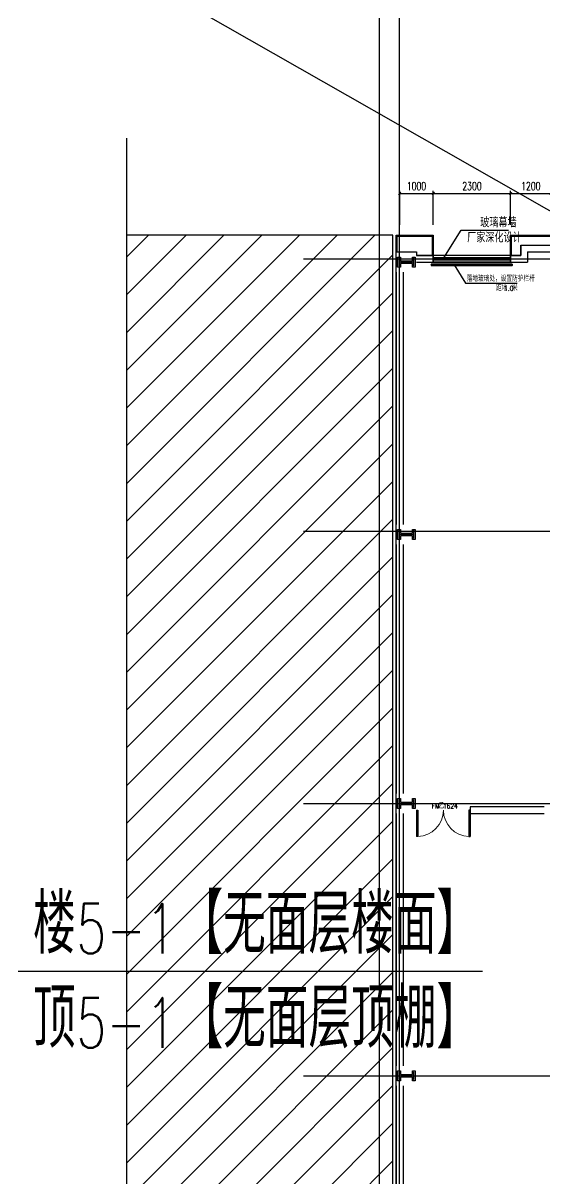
# Model space of a CAD drawing. Extents: x -954573 to 446329, y 489853 to 1226784.
# Drawn here: x -95052 to -79535, y 804455 to 838826 of the extents above; entities that cross this region are included whole.
import ezdxf

# ---------------------------------------------------------------- set-up
doc = ezdxf.new("R2010")
doc.units = 0
doc.header["$LTSCALE"] = 10
doc.header["$MEASUREMENT"] = 0
doc.linetypes.add('10平面$0$DOTE', pattern=[2.42, 2, -0.2, 0.02, -0.2])
doc.layers.get('Defpoints').update_dxf_attribs({"color": 210})
for name, color, linetype in [('10平面$0$A-AXIS-DOTE', 8, '10平面$0$DOTE'), ('10平面$0$A-AXIS-DP', 8, 'Continuous'), ('10平面$0$A-AXIS-SYMB', 8, 'Continuous'), ('10平面$0$A-CURTAIN', 8, 'Continuous'), ('10平面$0$A-HATCH-2', 8, 'Continuous'), ('10平面$0$A-HRAIL', 8, 'Continuous'), ('10平面$0$A-WINDOW', 8, 'Continuous'), ('10平面$0$A-防火门窗', 1, 'Continuous'), ('10平面$0$AS-COLN', 8, 'Continuous'), ('10平面$0$AS-WALL', 8, 'Continuous'), ('10平面$0$AS-结构边线层', 8, 'Continuous'), ('10平面$0$DIM_SYMB', 8, 'Continuous'), ('10平面$0$PUB_TEXT', 8, 'Continuous'), ('10平面$0$建-窗', 8, 'Continuous'), ('10平面$0$建-门窗编号', 8, 'Continuous'), ('A-LIN-V', 9, 'Continuous'), ('建-引出', 3, 'Continuous')]:
    doc.layers.add(name, color=color, linetype=linetype)
doc.layers.add('10平面$0$S-col', color=2, linetype='Continuous', lineweight=0)
doc.styles.add('10平面$0$_TCH_DIM', font='SIMPLEX', dxfattribs={"bigfont": 'GBCBIG'})
doc.styles.add('10平面$0$_TCH_DIM_T3', font='SIMPLEX', dxfattribs={"width": 0.705882, "bigfont": 'GBCBIG'})
doc.styles.add('10平面$0$A-WIN-LABEL', font='SIMPLEX', dxfattribs={"bigfont": 'GBCBIG'})
doc.styles.add('A-STANDARD', font='SIMPLEX', dxfattribs={"bigfont": 'GBCBIG'})
doc.dimstyles.new('10平面$0$_TCH_ARCH&&80', dxfattribs={"dimtxt": 238, "dimasz": 80, "dimexe": 80, "dimexo": 80, "dimgap": 101, "dimtad": 1, "dimdec": 0, "dimzin": 0, "dimdsep": 46, "dimtxsty": '10平面$0$_TCH_DIM_T3', "dimblk": '10平面$0$_ArchTick', "dimcen": 0.09, "dimclrt": 7, "dimazin": 2, "dimtfac": 1, "dimtdec": 0, "dimtix": 1, "dimtmove": 2, "dimatfit": 3, "dimfxl": 0, "dimtolj": 1, "dimtzin": 0, "dimarcsym": 0})

# ---------------------------------------------------------------- blocks, each defined once
blk = doc.blocks.new('10平面$0$dote')
at = {"layer": '10平面$0$A-AXIS-DOTE'}
for p, q in [((136282.2, -69000), (136282.2, 36606.4)), ((136882.2, -68810), (136882.2, 36400)), ((134026.4, 27000), (158590, 27000)), ((134026.4, 18900), (158590, 18900)), ((134026.4, 10800), (158590, 10800)), ((134026.4, 2700), (158590, 2700))]:
    blk.add_line(p, q, dxfattribs=at)
blk = doc.blocks.new('10平面$0$43243')
at = {"layer": '10平面$0$AS-结构边线层'}
blk.add_lwpolyline([(-83954, 741420), (-83954, 832020), (-83354, 832020), (-83354, 831920), (-82854, 831920), (-82854, 831720), (-80554, 831720), (-80554, 831920), (-80254, 831920), (-80254, 832220), (-68354, 832220), (-68354, 821020), (-70554, 821020), (-70554, 818320), (-68354, 818320), (-68354, 782920)], dxfattribs=at)
blk = doc.blocks.new('10平面$0$_ArchTick')
at = {"color": 0, "linetype": 'ByBlock', "const_width": 0.4}
blk.add_lwpolyline([(-0.5, -0.5), (0.5, 0.5)], dxfattribs=at)
blk = doc.blocks.new('*D3791')
at = {"layer": '10平面$0$A-AXIS-DP', "color": 0, "lineweight": -2}
for p, q in [((-83854, 832830), (-83854, 833840)), ((-82854, 832830), (-82854, 833840)), ((-83854, 833760), (-82854, 833760))]:
    blk.add_line(p, q, dxfattribs=at)
at = {"layer": 'Defpoints', "color": 0}
for p in [(-82854, 833760), (-83854, 832750), (-82854, 832750)]:
    blk.add_point(p, dxfattribs=at)
at = {"layer": '10平面$0$A-AXIS-DP', "color": 0, "lineweight": -2, "xscale": 80, "yscale": 80, "zscale": 80, "rotation": 180}
blk.add_blockref('10平面$0$_ArchTick', (-83854, 833760), dxfattribs=at)
at = {"layer": '10平面$0$A-AXIS-DP', "color": 0, "lineweight": -2, "xscale": 80, "yscale": 80, "zscale": 80}
blk.add_blockref('10平面$0$_ArchTick', (-82854, 833760), dxfattribs=at)
at = {"layer": '10平面$0$A-AXIS-DP', "color": 7, "insert": (-83354, 833980), "char_height": 238, "attachment_point": 5, "style": '10平面$0$_TCH_DIM_T3'}
blk.add_mtext('\\A1;1000', dxfattribs=at)
blk = doc.blocks.new('*D3792')
at = {"layer": '10平面$0$A-AXIS-DP', "color": 0, "lineweight": -2}
for p, q in [((-82854, 832830), (-82854, 833840)), ((-80554, 832830), (-80554, 833840)), ((-82854, 833760), (-80554, 833760))]:
    blk.add_line(p, q, dxfattribs=at)
at = {"layer": 'Defpoints', "color": 0}
for p in [(-80554, 833760), (-82854, 832750), (-80554, 832750)]:
    blk.add_point(p, dxfattribs=at)
at = {"layer": '10平面$0$A-AXIS-DP', "color": 0, "lineweight": -2, "xscale": 80, "yscale": 80, "zscale": 80, "rotation": 180}
blk.add_blockref('10平面$0$_ArchTick', (-82854, 833760), dxfattribs=at)
at = {"layer": '10平面$0$A-AXIS-DP', "color": 0, "lineweight": -2, "xscale": 80, "yscale": 80, "zscale": 80}
blk.add_blockref('10平面$0$_ArchTick', (-80554, 833760), dxfattribs=at)
at = {"layer": '10平面$0$A-AXIS-DP', "color": 7, "insert": (-81704, 833980), "char_height": 238, "attachment_point": 5, "style": '10平面$0$_TCH_DIM_T3'}
blk.add_mtext('\\A1;2300', dxfattribs=at)
blk = doc.blocks.new('*D3793')
at = {"layer": '10平面$0$A-AXIS-DP', "color": 0, "lineweight": -2}
for p, q in [((-80554, 832830), (-80554, 833840)), ((-79354, 832830), (-79354, 833840)), ((-80554, 833760), (-79354, 833760))]:
    blk.add_line(p, q, dxfattribs=at)
at = {"layer": 'Defpoints', "color": 0}
for p in [(-79354, 833760), (-80554, 832750), (-79354, 832750)]:
    blk.add_point(p, dxfattribs=at)
at = {"layer": '10平面$0$A-AXIS-DP', "color": 0, "lineweight": -2, "xscale": 80, "yscale": 80, "zscale": 80, "rotation": 180}
blk.add_blockref('10平面$0$_ArchTick', (-80554, 833760), dxfattribs=at)
at = {"layer": '10平面$0$A-AXIS-DP', "color": 0, "lineweight": -2, "xscale": 80, "yscale": 80, "zscale": 80}
blk.add_blockref('10平面$0$_ArchTick', (-79354, 833760), dxfattribs=at)
at = {"layer": '10平面$0$A-AXIS-DP', "color": 7, "insert": (-79954, 833980), "char_height": 238, "attachment_point": 5, "style": '10平面$0$_TCH_DIM_T3'}
blk.add_mtext('\\A1;1200', dxfattribs=at)
blk = doc.blocks.new('10平面$0$WINDOW2DLIB$DYNSTYLE$00000005')
at = {"color": 0}
for points in [[(-0.5, 0.5), (-0.5, -0.5)], [(-0.5, 0.5), (0.5, 0.5)], [(0.5, -0.5), (0.5, 0.5)], [(0.5, 0.167), (-0.5, 0.167)], [(0.5, -0.167), (-0.5, -0.167)], [(-0.5, -0.5), (0.5, -0.5)]]:
    blk.add_lwpolyline(points, dxfattribs=at)
blk = doc.blocks.new('10平面$0$99平面图例外参$0$$LinePat$圆环')
for points in [[(0, 150), (300, 150)], [(0, 0), (300, 0)], [(0, -150), (300, -150)]]:
    blk.add_lwpolyline(points)
at = {"color": 0}
blk.add_circle((150, 0), 150, dxfattribs=at)
blk = doc.blocks.new('10平面$0$_FZH')
at = {"layer": '10平面$0$A-HATCH-2'}
blk.add_lwpolyline([(-0.437, -0.25), (-0.437, 0.25), (-0.297, 0.25), (-0.297, 0.067), (0.298, 0.067), (0.298, 0.25), (0.438, 0.25), (0.438, -0.25), (0.298, -0.25), (0.298, -0.068), (-0.297, -0.068), (-0.297, -0.25)], close=True, dxfattribs=at)
at = {"layer": '10平面$0$S-col'}
blk.add_lwpolyline([(-0.375, -0.188), (-0.375, 0.187), (-0.36, 0.187), (-0.36, 0.005), (0.36, 0.005), (0.36, 0.187), (0.375, 0.187), (0.375, -0.188), (0.36, -0.188), (0.36, -0.005), (-0.36, -0.005), (-0.36, -0.188)], close=True, dxfattribs=at)
blk = doc.blocks.new('10平面$0$$DorLib2D$00000002')
for p, q in [((-0.5, 0), (-0.5, 0.4875)), ((-0.475, 0.4875), (-0.5, 0.4875)), ((-0.475, 0), (-0.475, 0.4875)), ((0.475, 0), (0.475, 0.4875)), ((0.475, 0.4875), (0.5, 0.4875)), ((0.5, 0), (0.5, 0.4875)), ((-0.5, 0), (-0.475, 0)), ((0.5, 0), (0.475, 0))]:
    blk.add_line(p, q)
at = {"lineweight": 13}
for centre, start, end in [((-0.4875, 0), 0, 88.53072), ((0.4875, 0), 91.46928, 180)]:
    blk.add_arc(centre, 0.4875, start, end, dxfattribs=at)
blk = doc.blocks.new('10平面')
at = {"layer": '10平面$0$A-HATCH-2'}
h = blk.add_hatch(dxfattribs=at)
h.set_pattern_fill('ANSI31', color=256, scale=500)
h.set_pattern_definition([(45, (0, 0), (-561.266, 561.266), [])])
h.paths.add_polyline_path([(-84054.2, 832520), (-91980, 832520), (-91980, 741120), (-84054.2, 741120)])
at = {"layer": '10平面$0$A-WINDOW'}
h = blk.add_hatch(dxfattribs=at)
h.set_pattern_fill('ANSI31', color=256, scale=100)
h.set_pattern_definition([(45, (0, 0), (-112.253202, 112.253202), [])])
edge = h.paths.add_edge_path()
edge.add_line((-91980, 835400), (-91980, 787330))
edge.add_line((-91980, 787330), (-91812, 787268.9))
edge.add_line((-91812, 787268.9), (-92148, 787209.6))
edge.add_line((-92148, 787209.6), (-91980, 787150))
edge.add_line((-91980, 787150), (-91980, 739080))
at = {"layer": '10平面$0$A-AXIS-SYMB'}
for p, q in [((-82540, 831850), (-82025.8, 832670)), ((-82025.8, 832670), (-80615.8, 832670))]:
    blk.add_line(p, q, dxfattribs=at)
blk.add_lwpolyline([(-91980, 835400), (-91980, 787330), (-91812, 787268.9), (-92148, 787209.6), (-91980, 787150), (-91980, 739080)], dxfattribs=at)
at = {"layer": '10平面$0$A-AXIS-SYMB', "const_width": 32}
blk.add_lwpolyline([(-82548.5, 831836.4, 1), (-82531.5, 831863.6, 1)], format="xyb", close=True, dxfattribs=at)
at = {"layer": '10平面$0$A-CURTAIN'}
for points in [[(-83954.2, 832020), (-83954.2, 832520), (-82854.2, 832520), (-82854.2, 831920)], [(-83924.2, 832020), (-83924.2, 832490), (-82884.2, 832490), (-82884.2, 831920)], [(-80554.2, 831920), (-80554.2, 832520), (-68054.2, 832520), (-68054.2, 831820)], [(-80524.2, 831920), (-80524.2, 832490), (-68084.2, 832490), (-68084.2, 831820)]]:
    blk.add_lwpolyline(points, dxfattribs=at)
at = {"layer": '10平面$0$A-HATCH-2'}
blk.add_lwpolyline([(-84054.2, 832520), (-91980, 832520), (-91980, 741120), (-84054.2, 741120)], close=True, dxfattribs=at)
at = {"layer": '10平面$0$AS-WALL'}
for p, q in [((-80254.2, 832220), (-77154.2, 832220)), ((-80254.2, 832220), (-80254.2, 831920)), ((-82854.2, 831920), (-83354.2, 831920)), ((-82854.2, 831720), (-82854.2, 831920)), ((-80254.2, 831920), (-80554.2, 831920)), ((-80554.2, 831920), (-80554.2, 831720)), ((-80054.2, 832020), (-77154.2, 832020)), ((-80054.2, 832020), (-80054.2, 831720)), ((-83354.2, 831720), (-82854.2, 831720)), ((-80554.2, 831720), (-80054.2, 831720)), ((-83954.2, 831420), (-83954.2, 823920)), ((-83754.2, 831420), (-83754.2, 823920)), ((-83954.2, 823320), (-83954.2, 815920)), ((-83754.2, 823320), (-83754.2, 815920)), ((-83954.2, 815320), (-83954.2, 807820)), ((-83754.2, 815320), (-83754.2, 807820)), ((-79554.2, 815520), (-81754.2, 815520)), ((-81754.2, 815520), (-81754.2, 815320)), ((-81754.2, 815320), (-79554.2, 815320)), ((-83954.2, 807220), (-83954.2, 799720)), ((-83754.2, 807220), (-83754.2, 799720))]:
    blk.add_line(p, q, dxfattribs=at)
at = {"layer": '10平面$0$DIM_SYMB'}
for p, q in [((-82228.8, 831639.5), (-81895.9, 831091.1)), ((-81895.9, 831091.1), (-80359.3, 831091.1))]:
    blk.add_line(p, q, dxfattribs=at)
at = {"layer": '10平面$0$DIM_SYMB', "const_width": 20}
blk.add_lwpolyline([(-82234, 831648.1, 1), (-82223.6, 831631, 1)], format="xyb", close=True, dxfattribs=at)
at = {"layer": '10平面$0$A-HRAIL', "xscale": 0.1672916666666656, "yscale": 0.1666666666666667, "zscale": 0.1666666666666667, "rotation": 180}
for p in [(-82863, 831635), (-82812.8, 831635), (-82762.6, 831635), (-82712.4, 831635), (-82662.2, 831635), (-82612.1, 831635), (-82561.9, 831635), (-82511.7, 831635), (-82461.5, 831635), (-82411.3, 831635), (-82361.1, 831635), (-82310.9, 831635), (-82260.7, 831635), (-82210.6, 831635), (-82160.4, 831635), (-82110.2, 831635), (-82060, 831635), (-82009.8, 831635), (-81959.6, 831635), (-81909.4, 831635), (-81859.2, 831635), (-81809.1, 831635), (-81758.9, 831635), (-81708.7, 831635), (-81658.5, 831635), (-81608.3, 831635), (-81558.1, 831635), (-81507.9, 831635), (-81457.7, 831635), (-81407.6, 831635), (-81357.4, 831635), (-81307.2, 831635), (-81257, 831635), (-81206.8, 831635), (-81156.6, 831635), (-81106.4, 831635), (-81056.2, 831635), (-81006.1, 831635), (-80955.9, 831635), (-80905.7, 831635), (-80855.5, 831635), (-80805.3, 831635), (-80755.1, 831635), (-80704.9, 831635), (-80654.7, 831635), (-80604.6, 831635), (-80554.4, 831635), (-80504.2, 831635)]:
    blk.add_blockref('10平面$0$99平面图例外参$0$$LinePat$圆环', p, dxfattribs=at)
at = {"layer": '10平面$0$A-WINDOW'}
blk.add_blockref('10平面$0$43243', (0, 0), dxfattribs=at)
at = {"layer": '10平面$0$A-防火门窗', "xscale": 1600, "yscale": 1600, "zscale": 200, "rotation": 180.000000000567}
blk.add_blockref('10平面$0$$DorLib2D$00000002', (-82554.2, 815420), dxfattribs=at)
at = {"layer": '10平面$0$AS-COLN', "color": 3, "xscale": 599.9999715063022, "yscale": 600.0000065823551, "zscale": 600.0000065823551}
for p in [(-83654.2, 831720), (-83654.2, 815620)]:
    blk.add_blockref('10平面$0$_FZH', p, dxfattribs=at)
at = {"layer": '10平面$0$AS-COLN', "xscale": 599.9999715063022, "yscale": 600.0000065823551, "zscale": 600.0000065823551}
for p in [(-83654.2, 823620), (-83654.2, 807520)]:
    blk.add_blockref('10平面$0$_FZH', p, dxfattribs=at)
at = {"layer": '10平面$0$AS-WALL'}
blk.add_blockref('10平面$0$dote', (-220736.4, 804820), dxfattribs=at)
at = {"layer": '10平面$0$建-窗', "xscale": -2299.999999992899, "yscale": 200, "zscale": 200, "rotation": 359.9999997342512}
blk.add_blockref('10平面$0$WINDOW2DLIB$DYNSTYLE$00000005', (-81704.2, 831820), dxfattribs=at)
at = {"layer": '10平面$0$PUB_TEXT', "style": '10平面$0$_TCH_DIM'}
for s, height, p in [('玻璃幕墙', 270.07, (-81456.4, 832754)), ('厂家深化设计', 270.07, (-81846.6, 832306)), ('落地玻璃处，设置防护栏杆', 168.794, (-81860.2, 831143.6)), ('距地', 168.79, (-80991.8, 830863.6)), ('米', 168.8, (-80516.1, 830863.6))]:
    blk.add_text(s, height=height, dxfattribs=at).set_placement(p)
at = {"layer": '10平面$0$PUB_TEXT', "style": '10平面$0$_TCH_DIM', "width": 0.705882}
blk.add_text('1.0', height=148.75, dxfattribs=at).set_placement((-80746.1, 830863.6))
at = {"layer": '10平面$0$建-门窗编号', "style": '10平面$0$A-WIN-LABEL'}
blk.add_text('乙', height=168.8, dxfattribs=at).set_placement((-82688.1, 815470))
at = {"layer": '10平面$0$建-门窗编号', "style": '10平面$0$A-WIN-LABEL', "width": 0.705882}
for s, p in [('FM', (-82898.1, 815470)), ('1624', (-82565.2, 815470))]:
    blk.add_text(s, height=148.75, dxfattribs=at).set_placement(p)
at = {"layer": '10平面$0$A-AXIS-DP'}
for p1, p2, picture, middle in [((-83854.2, 832750), (-82854.2, 832750), '*D3791', (-83354.2, 833980)), ((-82854.2, 832750), (-80554.2, 832750), '*D3792', (-81704.2, 833980)), ((-80554.2, 832750), (-79354.2, 832750), '*D3793', (-79954.2, 833980))]:
    dim = blk.add_aligned_dim(p1=p1, p2=p2, distance=1010, dimstyle='10平面$0$_TCH_ARCH&&80', dxfattribs=at)
    dim.commit()
    dim.dimension.update_dxf_attribs({"geometry": picture, "text_midpoint": middle})

msp = doc.modelspace()

# ---------------------------------------------------------------- block references
at = {"layer": 'A-LIN-V'}
msp.add_blockref('10平面', (0, 0), dxfattribs=at)

# ---------------------------------------------------------------- next in the draw order: linework, layer by layer
at = {"layer": '建-引出'}
for p, q in [((-74290, 830330), (-116914.5, 854640)), ((-109790, 810630), (-81390, 810630))]:
    msp.add_line(p, q, dxfattribs=at)

# ---------------------------------------------------------------- next in the draw order: texts
at = {"layer": '建-引出', "color": 7, "style": 'A-STANDARD'}
for s, height, p in [('楼', 1763, (-94756.7, 811155)), ('【无面层楼面】', 1762.96, (-90373.3, 811155)), ('顶', 1763, (-94756.7, 808355)), ('【无面层顶棚】', 1762.96, (-90373.3, 808355))]:
    msp.add_text(s, height=height, dxfattribs=at).set_placement(p)
at = {"layer": '建-引出', "color": 7, "style": 'A-STANDARD', "width": 0.705882}
for p in [(-93473.3, 811155), (-93473.3, 808355)]:
    msp.add_text('5-1', height=1487.5, dxfattribs=at).set_placement(p)

doc.saveas('drawing.dxf')
